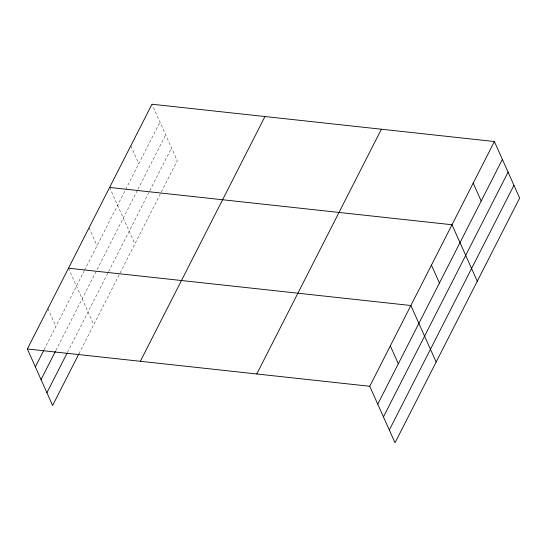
<?xml version="1.0" encoding="UTF-8"?>
<svg xmlns="http://www.w3.org/2000/svg" width="547" height="547" viewBox="0 0 547 547"><rect width="100%" height="100%" fill="white"/><g stroke="black" fill="none" stroke-linecap="round" stroke-linejoin="round"><path stroke-width="0.41" stroke-dasharray="2.73 2.05" d="M44.102 349.649L84.088 271.127M84.47 270.382L125.304 190.192M125.687 189.433L159.97 122.104M55.897 350.429L137.55 190.076M137.94 189.317L165.673 134.849M67.486 352.343L108.231 272.324M108.607 271.579L171.546 147.977M78.898 353.868L177.249 160.722L151.977 104.231M130.788 145.837L138.788 163.71M109.605 187.443L134.87 243.935M89.038 227.825L97.038 245.706M68.478 268.208L93.749 324.699M47.91 308.597L55.91 326.47"/><path stroke-width="0.82" d="M78.898 353.868L52.621 405.471L27.35 348.979L151.977 104.231L494.379 141.529L519.65 198.021L395.023 442.769L369.751 386.278L494.379 141.529M35.343 366.852L43.726 350.401M41.046 379.597L55.514 351.181M46.919 392.725L67.103 353.088M140.347 361.287L264.967 116.538M256.762 373.97L381.389 129.222M377.751 404.158L502.378 159.409M383.454 416.896L508.074 172.148M389.327 430.024L513.948 185.283M109.605 187.443L452.007 224.749L477.278 281.24M68.478 268.208L410.879 305.513L436.15 362.005M27.35 348.979L369.751 386.278M473.196 183.136L481.189 201.016M431.446 265.131L439.439 283.004M390.319 345.895L398.312 363.769"/></g></svg>
